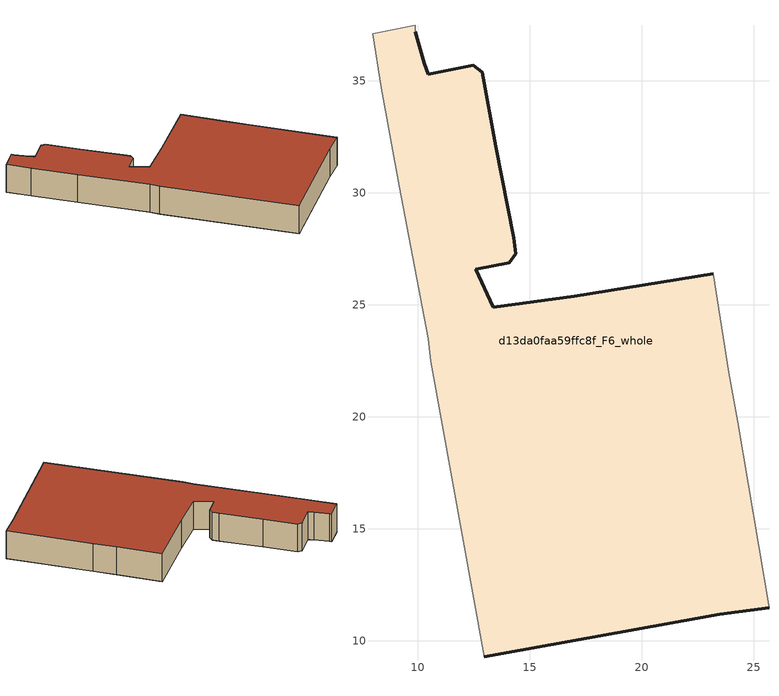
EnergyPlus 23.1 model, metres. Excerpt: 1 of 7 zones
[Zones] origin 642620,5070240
d13da0faa59ffc8f_F6_whole
 floor to d13da0faa59ffc8f_F5_whole (EU_floor_Construction): 25.68,11.48 24.28,19.79 23.88,21.99 23.19,26.39 16.98,25.39 13.38,24.89 12.57,26.59 14.07,26.89 14.38,27.29 14.27,28 13.48,32.09 12.88,35.4 12.48,35.7 10.47,35.3 10.27,35.8 9.88,37.2 9.88,37.5 7.97,37.11 8.38,34.7 9.17,30.29 10.47,23.49 10.57,22.49 12.97,9.28 23.48,11.18 z18
 wall outside (EU_wall_Construction): 9.88,37.2 10.28,35.8 10.47,35.3 12.48,35.7 12.88,35.4 13.48,32.09 14.28,28 14.38,27.29 14.07,26.89 12.57,26.59 13.38,24.89 16.98,25.39 23.19,26.39 / 25.68,11.48 23.48,11.18 12.97,9.28 z18:21
 wall adiabatic (EU_wall_Construction): 12.97,9.28 10.57,22.49 10.47,23.49 9.18,30.29 8.38,34.7 7.97,37.11 9.88,37.5 9.88,37.2 / 23.19,26.39 23.88,21.99 24.28,19.79 25.68,11.48 z18:21
 roof outside (EU_roof_Construction): 23.19,26.39 23.88,21.99 24.28,19.79 25.68,11.48 23.48,11.18 12.97,9.28 10.57,22.49 10.47,23.49 9.18,30.29 8.38,34.7 7.97,37.11 9.88,37.5 9.88,37.2 10.28,35.8 10.47,35.3 12.48,35.7 12.88,35.4 13.48,32.09 14.28,28 14.38,27.29 14.07,26.89 12.57,26.59 13.38,24.89 16.98,25.39 z21
[Building]
EU S2 Campaign: North Axis=0; Terrain=City; Solar Distribution=FullExterior
[Site:Location]
Lyon-Bron: Latitude=45.75; Longitude=5; Time Zone=1; Elevation=198
[SizingPeriod:WeatherFileDays]
AnnualSizingPeriod: Begin Month=1; Begin Day of Month=1; End Month=12; End Day of Month=31; Day of Week for Start Day=Monday; Use Weather File Daylight Saving Period=No; Use Weather File Rain and Snow Indicators=No
[MATERIAL]
EU_InternalMass_Material: Roughness=MediumRough; Thickness=0.1; Conductivity=1; Density=1800; Specific Heat=900; Thermal Absorptance=0.9; Solar Absorptance=0.7; Visible Absorptance=0.7
[MATERIAL:NOMASS] Roughness=MediumRough; Thermal Absorptance=0.9; Solar Absorptance=0.7; Visible Absorptance=0.7
Name | Thermal Resistance
EU_wall_NoMass | 0.776494
EU_roof_NoMass | 0.486893
EU_floor_NoMass | 0.421597
[CONSTRUCTION]
EU_wall_Construction: EU_wall_NoMass
EU_roof_Construction: EU_roof_NoMass
EU_floor_Construction: EU_floor_NoMass
EU_InternalMass_Construction: EU_InternalMass_Material
[ZONE]
d13da0faa59ffc8f_F6_whole: Type=1; Multiplier=1; Ceiling Height=autocalculate; Volume=742.456; Floor Area=autocalculate; Part of Total Floor Area=Yes
[INTERNALMASS]
d13da0faa59ffc8f_F6_whole_EU_InternalMass: Construction=EU_InternalMass_Construction; Zone or ZoneList=d13da0faa59ffc8f_F6_whole; Surface Area=247.485
[OTHEREQUIPMENT]
EU_Step8_InternalGain_d13da0faa59ffc8f_F6_whole_f000: Fuel Type=Electricity; Zone or ZoneList or Space or SpaceList=d13da0faa59ffc8f_F6_whole; Schedule=EU_Step8_GainSchedule_d13da0faa59ffc8f_F6_whole_f000; Design Level Calculation Method=Watts/Area; Power per Zone Floor Area=1; Fraction Latent=0; Fraction Radiant=0; Fraction Lost=0; Carbon Dioxide Generation Rate=0; EndUse Subcategory=EU_Step8_InternalGains
[ZONEVENTILATION:DESIGNFLOWRATE]
EU_ConstantAir_d13da0faa59ffc8f_F6_whole: Zone or ZoneList or Space or SpaceList=d13da0faa59ffc8f_F6_whole; Schedule=EU_AlwaysOn; Design Flow Rate Calculation Method=AirChanges/Hour; Air Changes per Hour=0.693814; Ventilation Type=Natural; Fan Pressure Rise=0; Fan Total Efficiency=1; Constant Term Coefficient=1; Temperature Term Coefficient=0; Velocity Term Coefficient=0; Velocity Squared Term Coefficient=0; Minimum Indoor Temperature=-100; Maximum Indoor Temperature=100; Delta Temperature=-100; Minimum Outdoor Temperature=-100; Maximum Outdoor Temperature=100; Maximum Wind Speed=40
[HVACTEMPLATE:ZONE:IDEALLOADSAIRSYSTEM]
d13da0faa59ffc8f_F6_whole: Template Thermostat=EU_HeatOnly_d13da0faa59ffc8f_F6_whole; System Availability Schedule=EU_AlwaysOn; Maximum Heating Supply Air Temperature=50; Minimum Cooling Supply Air Temperature=13; Maximum Heating Supply Air Humidity Ratio=0.0156; Minimum Cooling Supply Air Humidity Ratio=0.0077; Heating Limit=NoLimit; Cooling Limit=NoLimit; Heating Availability Schedule=EU_AlwaysOn; Cooling Availability Schedule=EU_CoolingOff; Dehumidification Control Type=ConstantSensibleHeatRatio; Cooling Sensible Heat Ratio=0.7; Dehumidification Setpoint=60; Humidification Control Type=None; Humidification Setpoint=30; Outdoor Air Method=None; Outdoor Air Flow Rate per Person=0.00944; Outdoor Air Flow Rate per Zone Floor Area=0; Outdoor Air Flow Rate per Zone=0; Demand Controlled Ventilation Type=None; Outdoor Air Economizer Type=NoEconomizer; Heat Recovery Type=None; Sensible Heat Recovery Effectiveness=0.7; Latent Heat Recovery Effectiveness=0.65
[SIZING:ZONE]
d13da0faa59ffc8f_F6_whole: Zone Cooling Design Supply Air Temperature Input Method=SupplyAirTemperature; Zone Cooling Design Supply Air Temperature=13; Zone Heating Design Supply Air Temperature Input Method=SupplyAirTemperature; Zone Heating Design Supply Air Temperature=50; Zone Cooling Design Supply Air Humidity Ratio=0.008; Zone Heating Design Supply Air Humidity Ratio=0.008; Cooling Design Air Flow Method=DesignDay; Cooling Design Air Flow Rate=0; Cooling Minimum Air Flow per Zone Floor Area=0.000762; Cooling Minimum Air Flow=0; Cooling Minimum Air Flow Fraction=0.2; Heating Design Air Flow Method=DesignDay; Heating Design Air Flow Rate=0; Heating Maximum Air Flow per Zone Floor Area=0.002032; Heating Maximum Air Flow=0.141576; Heating Maximum Air Flow Fraction=0.3; Account for Dedicated Outdoor Air System=No; Dedicated Outdoor Air System Control Strategy=NeutralSupplyAir; Dedicated Outdoor Air Low Setpoint Temperature for Design=autosize; Dedicated Outdoor Air High Setpoint Temperature for Design=autosize; Zone Load Sizing Method=Sensible Load Only No Latent Load; Zone Latent Cooling Design Supply Air Humidity Ratio Input Method=HumidityRatioDifference; Zone Cooling Design Supply Air Humidity Ratio Difference=0.005; Zone Latent Heating Design Supply Air Humidity Ratio Input Method=HumidityRatioDifference; Zone Humidification Design Supply Air Humidity Ratio Difference=0.005
[SCHEDULE:CONSTANT]
Name | Hourly Value
EU_AlwaysOn | 1
EU_CoolingOff | 0
[SCHEDULE:FILE]
EU_Step8_GainSchedule_d13da0faa59ffc8f_F6_whole_f000: File=../../schedules/d13da0faa59ffc8f/d13da0faa59ffc8f_F6_whole_f000_gain.csv; Column Number=1; Rows to Skip at Top=0; Number of Hours of Data=8760; Column Separator=Comma; Interpolate to Timestep=No; Minutes per Item=60; Adjust Schedule for Daylight Savings=Yes
